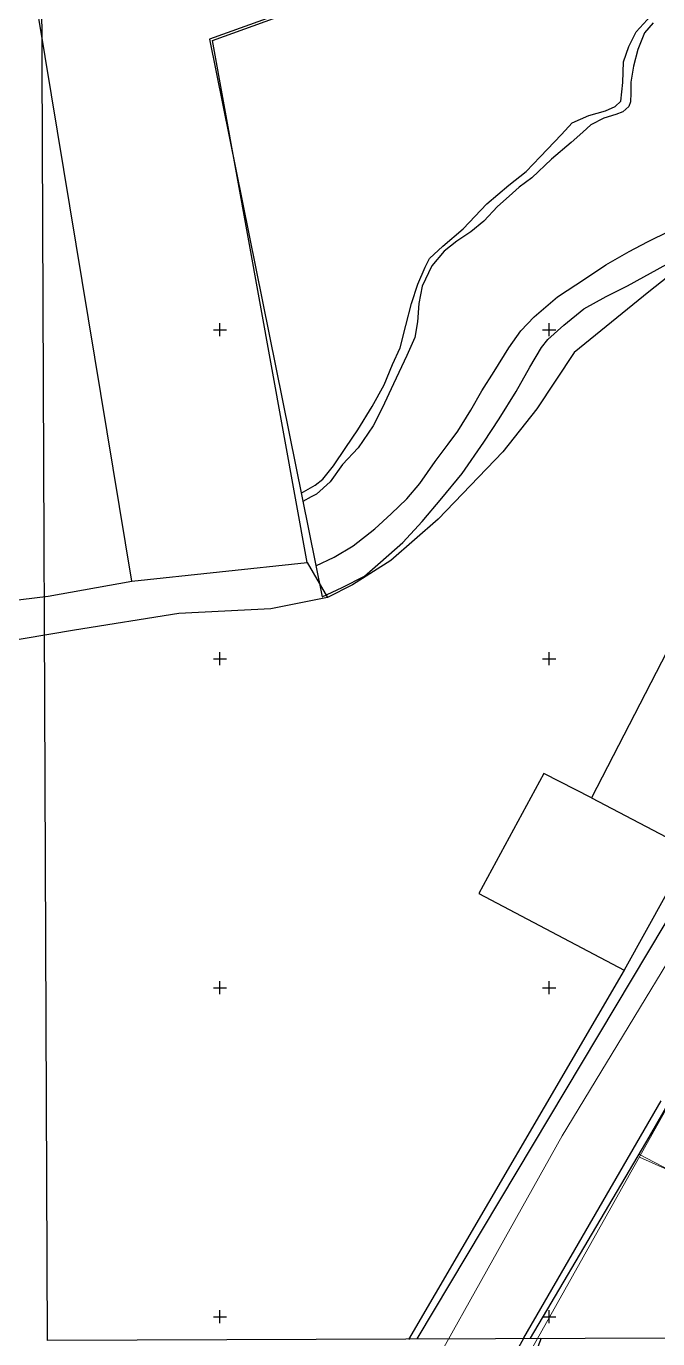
# Model space of a CAD drawing. Header units: millimetres. Extents: x 610871 to 612274, y 1322914 to 1323831.
# Drawn here: x 611391.4 to 611583.3, y 1323126.2 to 1323525.2 of the extents above; entities that cross this region are included whole.
import ezdxf

# ---------------------------------------------------------------- set-up
doc = ezdxf.new("R2010")
doc.units = ezdxf.units.MM
for name, color, linetype in [('2', 7, 'Continuous'), ('42', 7, 'Continuous'), ('5', 7, 'Continuous')]:
    doc.layers.add(name, color=color, linetype=linetype)
for name, color, linetype, lineweight in [('Cotas', 7, 'Continuous', 0), ('Nivel 16', 7, 'Continuous', 0), ('Nivel 2', 7, 'Continuous', 0), ('Nivel 30', 7, 'Continuous', 0), ('Nivel 5', 7, 'Continuous', 0)]:
    doc.layers.add(name, color=color, linetype=linetype, lineweight=lineweight)

# ---------------------------------------------------------------- blocks, each defined once
blk = doc.blocks.new('COORD')
at = {"layer": '42', "color": 2, "linetype": 'Continuous'}
for p, q in [((-2, 0), (2, 0)), ((0, -2), (0, 2))]:
    blk.add_line(p, q, dxfattribs=at)

msp = doc.modelspace()

# ---------------------------------------------------------------- linework, layer by layer
at = {"layer": '2', "color": 1, "linetype": 'Continuous'}
for p, q in [((611423.5052, 1323356.46721), (611476.8122, 1323362.14921)), ((611476.8122, 1323362.14921), (611482.9842, 1323351.51221)), ((611563.16637, 1323290.67154), (611593.31537, 1323274.81454)), ((611593.31537, 1323274.81454), (611573.16037, 1323238.31454)), ((611510.2222, 1323126.25721), (611590.5722, 1323260.68921)), ((611573.16037, 1323238.31454), (611507.62737, 1323126.04254)), ((611603.2642, 1323225.94421), (611544.5272, 1323126.38521)), ((611542.68137, 1323126.47854), (611584.36637, 1323198.51954)), ((611531.04137, 1323105.49154), (611542.77237, 1323126.61954)), ((611547.9272, 1323126.39421), (611545.8952, 1323121.15021))]:
    msp.add_line(p, q, dxfattribs=at)
for points in [[(611423.5052, 1323356.46721), (611366.9872, 1323698.27021), (611516.0082, 1323711.94021)], [(611476.8122, 1323362.14921), (611448.0042, 1323520.84521), (611569.1232, 1323564.58621), (611569.8152, 1323574.50521), (611516.0082, 1323711.94021)], [(611568.98637, 1323587.19154), (611577.03837, 1323567.93154), (611447.14237, 1323521.20654), (611481.39737, 1323351.70454)], [(611475.01637, 1323383.27954), (611479.26037, 1323385.64954), (611481.58937, 1323387.54254), (611484.77137, 1323391.57454), (611488.50537, 1323397.13454), (611492.24037, 1323402.54254), (611496.52637, 1323409.57954), (611500.15337, 1323416.20654), (611502.76737, 1323422.31954), (611505.03037, 1323427.41454), (611506.77737, 1323434.18454), (611508.47437, 1323440.90354), (611510.42937, 1323446.75854), (611512.64037, 1323451.95554), (611514.00037, 1323454.60554), (611517.99737, 1323458.28654), (611524.17037, 1323463.60454), (611531.35037, 1323471.16454), (611538.13237, 1323476.89354), (611543.39637, 1323481.03754), (611547.59337, 1323485.43154), (611554.11637, 1323492.22554), (611557.35137, 1323495.85154), (611562.42137, 1323498.06354), (611567.44437, 1323499.46154), (611570.43637, 1323500.74754), (611572.10537, 1323502.38354), (611572.68937, 1323508.07954), (611572.96537, 1323514.33354), (611574.51837, 1323519.01754), (611576.78437, 1323523.50254), (611582.29437, 1323529.58054)], [(611581.95437, 1323526.22354), (611579.32637, 1323523.16054), (611577.31737, 1323518.06654), (611575.91737, 1323513.07754), (611575.17737, 1323508.19354), (611575.14237, 1323504.83854), (611575.05237, 1323502.19554), (611574.50037, 1323500.81954), (611572.67937, 1323499.13254), (611570.54837, 1323498.35954), (611566.99737, 1323497.27354), (611562.99337, 1323495.16854), (611560.56537, 1323492.97054), (611557.07337, 1323489.85154), (611551.00037, 1323484.78754), (611545.08237, 1323479.11454), (611541.23437, 1323476.24854), (611538.19837, 1323473.53854), (611534.60537, 1323470.36854), (611530.46037, 1323465.87354), (611526.51237, 1323462.70154), (611522.30837, 1323459.88454), (611518.46137, 1323456.81454), (611514.72237, 1323452.32154), (611511.70237, 1323446.15554), (611510.70937, 1323440.91454), (611510.37937, 1323435.37254), (611509.53737, 1323430.58954), (611507.12437, 1323425.13754), (611503.04837, 1323416.52654), (611499.62737, 1323409.08754), (611496.80737, 1323403.68454), (611492.26537, 1323397.00154), (611487.56337, 1323391.94554), (611483.77737, 1323386.74054), (611479.62837, 1323382.90654), (611478.00637, 1323382.08454), (611475.52537, 1323380.75854)], [(611479.48237, 1323361.18254), (611485.00037, 1323363.77054), (611490.82637, 1323367.25754), (611497.35637, 1323372.42554), (611502.36537, 1323376.97554), (611507.12037, 1323381.52354), (611511.06137, 1323386.16954), (611515.65437, 1323392.90354), (611519.69437, 1323398.10954), (611522.62337, 1323402.14054), (611526.50537, 1323408.51454), (611529.83237, 1323414.32654), (611533.61537, 1323420.24254), (611538.05337, 1323427.43254), (611541.68737, 1323432.63654), (611545.78337, 1323436.82554), (611552.86837, 1323442.91154), (611561.37837, 1323448.49654), (611567.50637, 1323452.64554), (611574.60037, 1323456.69754), (611580.22637, 1323459.67554), (611587.01837, 1323462.96354)], [(611590.5722, 1323260.68921), (611648.5482, 1323360.71321), (611641.3772, 1323369.05521), (611625.6002, 1323372.76721), (611614.8632, 1323382.35821), (611610.6792, 1323399.36321), (611609.2692, 1323419.18221), (611609.4322, 1323432.14821), (611609.6002, 1323444.35121), (611608.2152, 1323460.61221), (611600.3442, 1323460.05321), (611580.6402, 1323444.41921), (611557.9072, 1323425.96921), (611546.5962, 1323408.86421), (611536.2722, 1323395.83321), (611516.6022, 1323375.37021), (611502.2112, 1323362.82121), (611490.5782, 1323355.37421), (611482.9842, 1323351.51221)], [(611481.39737, 1323351.70454), (611487.48037, 1323354.53154), (611494.27237, 1323358.02354), (611499.13037, 1323362.31854), (611505.91037, 1323368.25054), (611511.77537, 1323374.63454), (611517.73737, 1323381.73154), (611523.90137, 1323389.23554), (611530.46237, 1323398.72454), (611535.10437, 1323405.81354), (611540.34937, 1323414.17754), (611544.48137, 1323421.56954), (611548.01037, 1323427.53554), (611549.93037, 1323429.93454), (611554.78737, 1323434.33054), (611560.86137, 1323439.24254), (611567.65237, 1323442.98754), (611574.14037, 1323446.22354), (611586.04837, 1323452.89354)], [(611380.6202, 1323349.83621), (611398.1342, 1323351.98221), (611423.5052, 1323356.46721)], [(611482.9842, 1323351.51221), (611465.7342, 1323348.09621), (611437.8002, 1323346.64521), (611406.0822, 1323341.61121), (611367.0072, 1323335.00421)], [(611619.88337, 1323319.88754), (611586.07937, 1323335.06454), (611563.16637, 1323290.67154)], [(611563.16637, 1323290.67154), (611548.75537, 1323298.01854), (611528.95537, 1323261.57054), (611573.16037, 1323238.31454)]]:
    msp.add_lwpolyline(points, dxfattribs=at)
at = {"layer": 'Cotas', "color": 1, "linetype": 'Continuous', "lineweight": 13, "flags": 128}
for points in [[(611492.97287, 1323078.24371), (611554.31844, 1323187.92532), (611609.9152, 1323279.53873), (611685.03223, 1323421.33242), (611730.59496, 1323499.96982)], [(611603.54637, 1323227.38554), (611543.46818, 1323120.3648)], [(611577.75827, 1323181.44771), (611639.39455, 1323153.87218), (611649.76697, 1323153.87218), (611695.31499, 1323124.12778), (611702.07965, 1323118.71972), (611757.54909, 1323081.76459), (611818.13792, 1323049.82735)]]:
    msp.add_lwpolyline(points, dxfattribs=at)
at = {"layer": 'Nivel 16', "color": 1, "linetype": 'Continuous', "lineweight": -3, "flags": 128}
msp.add_lwpolyline([(612078.16747, 1323211.25159), (612078.45537, 1323128.28154), (611397.89237, 1323125.67954), (611395.98837, 1323586.56654)], dxfattribs=at)
at = {"layer": 'Nivel 2', "color": 1, "linetype": 'Continuous', "lineweight": -3}
for p, q in [((611563.16637, 1323290.67154), (611593.31537, 1323274.81454)), ((611593.31537, 1323274.81454), (611573.16037, 1323238.31454))]:
    msp.add_line(p, q, dxfattribs=at)
at = {"layer": 'Nivel 2', "color": 1, "linetype": 'Continuous', "lineweight": -3, "flags": 128}
for points in [[(611568.98637, 1323587.19154), (611577.03837, 1323567.93154), (611447.14237, 1323521.20654), (611481.39737, 1323351.70454)], [(611475.01637, 1323383.27954), (611479.26037, 1323385.64954), (611481.58937, 1323387.54254), (611484.77137, 1323391.57454), (611488.50537, 1323397.13454), (611492.24037, 1323402.54254), (611496.52637, 1323409.57954), (611500.15337, 1323416.20654), (611502.76737, 1323422.31954), (611505.03037, 1323427.41454), (611506.77737, 1323434.18454), (611508.47437, 1323440.90354), (611510.42937, 1323446.75854), (611512.64037, 1323451.95554), (611514.00037, 1323454.60554), (611517.99737, 1323458.28654), (611524.17037, 1323463.60454), (611531.35037, 1323471.16454), (611538.13237, 1323476.89354), (611543.39637, 1323481.03754), (611547.59337, 1323485.43154), (611554.11637, 1323492.22554), (611557.35137, 1323495.85154), (611562.42137, 1323498.06354), (611567.44437, 1323499.46154), (611570.43637, 1323500.74754), (611572.10537, 1323502.38354), (611572.68937, 1323508.07954), (611572.96537, 1323514.33354), (611574.51837, 1323519.01754), (611576.78437, 1323523.50254), (611582.29437, 1323529.58054)], [(611581.95437, 1323526.22354), (611579.32637, 1323523.16054), (611577.31737, 1323518.06654), (611575.91737, 1323513.07754), (611575.17737, 1323508.19354), (611575.14237, 1323504.83854), (611575.05237, 1323502.19554), (611574.50037, 1323500.81954), (611572.67937, 1323499.13254), (611570.54837, 1323498.35954), (611566.99737, 1323497.27354), (611562.99337, 1323495.16854), (611560.56537, 1323492.97054), (611557.07337, 1323489.85154), (611551.00037, 1323484.78754), (611545.08237, 1323479.11454), (611541.23437, 1323476.24854), (611538.19837, 1323473.53854), (611534.60537, 1323470.36854), (611530.46037, 1323465.87354), (611526.51237, 1323462.70154), (611522.30837, 1323459.88454), (611518.46137, 1323456.81454), (611514.72237, 1323452.32154), (611511.70237, 1323446.15554), (611510.70937, 1323440.91454), (611510.37937, 1323435.37254), (611509.53737, 1323430.58954), (611507.12437, 1323425.13754), (611503.04837, 1323416.52654), (611499.62737, 1323409.08754), (611496.80737, 1323403.68454), (611492.26537, 1323397.00154), (611487.56337, 1323391.94554), (611483.77737, 1323386.74054), (611479.62837, 1323382.90654), (611478.00637, 1323382.08454), (611475.52537, 1323380.75854)], [(611479.48237, 1323361.18254), (611485.00037, 1323363.77054), (611490.82637, 1323367.25754), (611497.35637, 1323372.42554), (611502.36537, 1323376.97554), (611507.12037, 1323381.52354), (611511.06137, 1323386.16954), (611515.65437, 1323392.90354), (611519.69437, 1323398.10954), (611522.62337, 1323402.14054), (611526.50537, 1323408.51454), (611529.83237, 1323414.32654), (611533.61537, 1323420.24254), (611538.05337, 1323427.43254), (611541.68737, 1323432.63654), (611545.78337, 1323436.82554), (611552.86837, 1323442.91154), (611561.37837, 1323448.49654), (611567.50637, 1323452.64554), (611574.60037, 1323456.69754), (611580.22637, 1323459.67554), (611587.01837, 1323462.96354)], [(611481.39737, 1323351.70454), (611487.48037, 1323354.53154), (611494.27237, 1323358.02354), (611499.13037, 1323362.31854), (611505.91037, 1323368.25054), (611511.77537, 1323374.63454), (611517.73737, 1323381.73154), (611523.90137, 1323389.23554), (611530.46237, 1323398.72454), (611535.10437, 1323405.81354), (611540.34937, 1323414.17754), (611544.48137, 1323421.56954), (611548.01037, 1323427.53554), (611549.93037, 1323429.93454), (611554.78737, 1323434.33054), (611560.86137, 1323439.24254), (611567.65237, 1323442.98754), (611574.14037, 1323446.22354), (611586.04837, 1323452.89354)], [(611619.88337, 1323319.88754), (611586.07937, 1323335.06454), (611563.16637, 1323290.67154)], [(611563.16637, 1323290.67154), (611548.75537, 1323298.01854), (611528.95537, 1323261.57054), (611573.16037, 1323238.31454)], [(611573.16037, 1323238.31454), (611507.62737, 1323126.04254)], [(611542.68137, 1323126.47854), (611584.36637, 1323198.51954)]]:
    msp.add_lwpolyline(points, dxfattribs=at)
at = {"layer": 'Nivel 30', "color": 1, "linetype": 'Continuous', "lineweight": 13}
for p, q in [((611577.53737, 1323182.32454), (611590.25237, 1323204.35354)), ((611600.55737, 1323170.26954), (611577.53737, 1323182.32454))]:
    msp.add_line(p, q, dxfattribs=at)

# ---------------------------------------------------------------- block references
at = {"layer": '5', "color": 2, "linetype": 'Continuous'}
for p in [(611450.31437, 1323432.93954), (611450.31437, 1323332.93954)]:
    msp.add_blockref('COORD', p, dxfattribs=at)
at = {"layer": '5', "color": 1, "linetype": 'Continuous'}
for p in [(611550.31437, 1323432.93954), (611550.31437, 1323332.93954), (611450.31437, 1323232.93954), (611550.31437, 1323232.93954), (611450.31437, 1323132.93954), (611550.31437, 1323132.93954)]:
    msp.add_blockref('COORD', p, dxfattribs=at)
at = {"layer": 'Nivel 5', "color": 2, "linetype": 'Continuous', "lineweight": -3}
for p in [(611450.31437, 1323432.93954), (611450.31437, 1323332.93954)]:
    msp.add_blockref('COORD', p, dxfattribs=at)
at = {"layer": 'Nivel 5', "color": 1, "linetype": 'Continuous', "lineweight": -3}
for p in [(611550.31437, 1323432.93954), (611550.31437, 1323332.93954), (611450.31437, 1323232.93954), (611550.31437, 1323232.93954), (611450.31437, 1323132.93954), (611550.31437, 1323132.93954)]:
    msp.add_blockref('COORD', p, dxfattribs=at)

doc.saveas('drawing.dxf')
